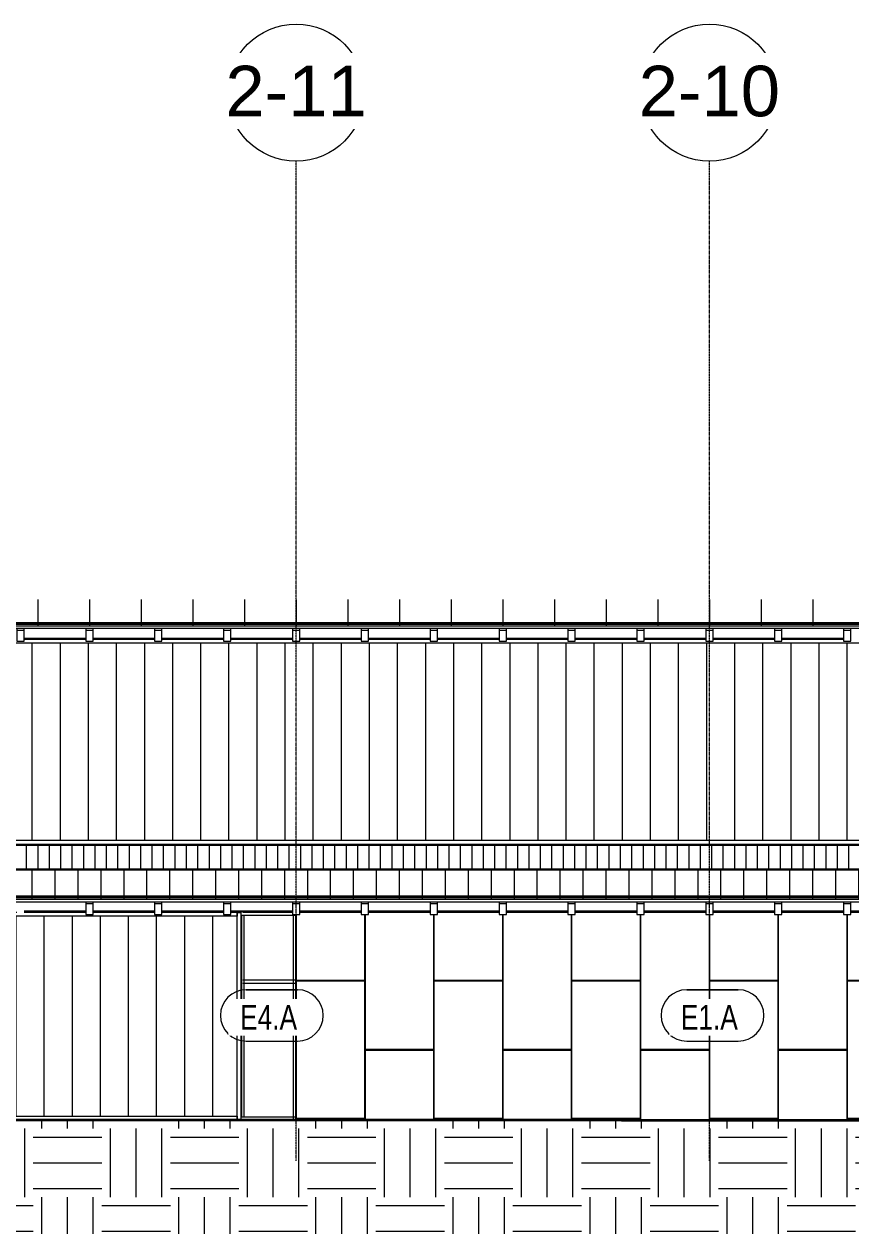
# Model space of a CAD drawing. Header units: inches. Extents: x 20207 to 40520, y -355 to 835.
# Drawn here: x 26247 to 26826, y -80 to 768 of the extents above; entities that cross this region are included whole.
import ezdxf

# ---------------------------------------------------------------- set-up
doc = ezdxf.new("R2010")
doc.units = ezdxf.units.IN
doc.header["$MEASUREMENT"] = 0
doc.linetypes.add('Grid Line 1_2_', pattern=[0.875, 0.5, -0.125, 0.125, -0.125])
for name, color, linetype, lineweight in [('A-FLOR-LEVL', 51, 'Continuous', 9), ('A-GLAZ-CWMG', 51, 'Continuous', 13), ('A-ROOF', 132, 'Continuous', 13), ('A-ROOF-PATT', 132, 'Continuous', 13), ('A-SITE-SWLK', 140, 'Continuous', 13), ('A-WALL', 113, 'Continuous', 13), ('A-WALL-IDEN', 211, 'Continuous', 9), ('A-WALL-PATT', 111, 'Continuous', 13), ('C-TOPO', 7, 'Continuous', 13), ('I-WALL', 2, 'Continuous', 13), ('S-BEAM', 12, 'Continuous', 13), ('S-GRID', 1, 'Continuous', 9), ('S-GRID-IDEN', 1, 'Continuous', 9)]:
    doc.layers.add(name, color=color, linetype=linetype, lineweight=lineweight)
doc.styles.add('Arial_1', font='arial.ttf', dxfattribs={"height": 35.407186})
doc.styles.add('Century Gothic', font='GOTHIC.TTF', dxfattribs={"width": 0.8, "height": 17.245342})
pattern_1 = [(0, (27645.49, 0), (48, 48), [48, -48]), (0, (27645.49, 18), (48, 48), [48, -48]), (0, (27645.49, 36), (48, 48), [48, -48]), (90, (27651.49, 42), (-48, 48), [48, -48]), (90, (27669.49, 42), (-48, 48), [48, -48]), (90, (27687.49, 42), (-48, 48), [48, -48])]

# ---------------------------------------------------------------- blocks, each defined once
blk = doc.blocks.new('Rectangular Mullion - Profile_Polycarbonate_Upper and left-1767982-Elevation - South')
at = {"layer": 'A-GLAZ-CWMG'}
for p, q in [((26278.39, 334.09), (22784.14, 334.09)), ((23228.08, 336.84), (23184.95, 336.84)), ((23276.33, 336.84), (23233.2, 336.84)), ((23324.58, 336.84), (23281.45, 336.84)), ((23372.83, 336.84), (23329.7, 336.84)), ((23421.08, 336.84), (23377.95, 336.84)), ((23469.33, 336.84), (23426.2, 336.84)), ((23517.58, 336.84), (23474.45, 336.84)), ((23565.83, 336.84), (23522.7, 336.84)), ((23614.08, 336.84), (23570.95, 336.84)), ((23662.33, 336.84), (23619.2, 336.84)), ((23710.58, 336.84), (23667.45, 336.84)), ((23758.83, 336.84), (23715.7, 336.84))]:
    blk.add_line(p, q, dxfattribs=at)
blk = doc.blocks.new('Rectangular Mullion - Profile_Polycarbonate_Lower-1767983-Elevation - South')
at = {"layer": 'A-GLAZ-CWMG'}
for p, q in [((22810.7, 196.09), (25684.08, 196.09)), ((22810.7, 193.34), (25684.08, 193.34))]:
    blk.add_line(p, q, dxfattribs=at)
blk = doc.blocks.new('Rectangular Mullion - Profile_Polycarbonate_Upper and left-1767610-Elevation - South')
at = {"layer": 'A-GLAZ-CWMG'}
for p, q in [((22944.02, 142.75), (22944.02, 145.5)), ((22986.83, 145.5), (22944.02, 145.5)), ((23035.08, 145.5), (22991.95, 145.5)), ((23083.33, 145.5), (23040.2, 145.5)), ((23131.58, 145.5), (23088.45, 145.5)), ((23179.83, 145.5), (23136.7, 145.5)), ((23228.08, 145.5), (23184.95, 145.5)), ((23276.33, 145.5), (23233.2, 145.5)), ((23324.58, 145.5), (23281.45, 145.5)), ((23334.08, 145.5), (23329.7, 145.5)), ((23334.08, 145.5), (23334.08, 142.75)), ((23334.08, 142.75), (22944.02, 142.75))]:
    blk.add_line(p, q, dxfattribs=at)
blk = doc.blocks.new('Rectangular Mullion - Profile_Polycarbonate_Lower-1767611-Elevation - South')
at = {"layer": 'A-GLAZ-CWMG'}
for p, q in [((22944.02, 0), (22944.02, 2.75)), ((22944.02, 2.75), (23334.08, 2.75)), ((23334.08, 2.75), (23334.08, 0))]:
    blk.add_line(p, q, dxfattribs=at)
blk = doc.blocks.new('Rectangular Mullion - Profile_Polycarbonate_right-1184085-Elevation - South')
at = {"layer": 'A-GLAZ-CWMG'}
for p, q in [((23334.08, 145.5), (23336.83, 145.5)), ((23334.08, 0), (23334.08, 145.5)), ((23336.83, 0), (23336.83, 145.5))]:
    blk.add_line(p, q, dxfattribs=at)
blk = doc.blocks.new('Rectangular Mullion - Exterior 2_ x 4_5_-1142359-Elevation - South')
at = {"layer": 'A-GLAZ-CWMG'}
for p, q in [((25110.27, 97), (25110.27, 0)), ((25112.27, 0), (25112.27, 97))]:
    blk.add_line(p, q, dxfattribs=at)
blk = doc.blocks.new('Rectangular Mullion - Exterior 2_ x 4_5_-1142360-Elevation - South')
at = {"layer": 'A-GLAZ-CWMG'}
for p, q in [((25110.27, 144.01), (25110.27, 97)), ((25112.27, 97), (25112.27, 144.01))]:
    blk.add_line(p, q, dxfattribs=at)
blk = doc.blocks.new('Rectangular Mullion - Exterior 2_ x 4_5_-V18-Elevation - South')
at = {"layer": 'A-GLAZ-CWMG'}
for p, q in [((25074.08, 143.5), (25076.08, 143.5)), ((25074.08, 143.5), (25074.08, 97)), ((25076.08, 97), (25076.08, 143.5))]:
    blk.add_line(p, q, dxfattribs=at)
blk = doc.blocks.new('Rectangular Mullion - Exterior 2_ x 4_5_-1142353-Elevation - South')
at = {"layer": 'A-GLAZ-CWMG'}
for p, q in [((25981.02, 97), (25981.02, 2)), ((25983.02, 2), (25983.02, 97)), ((25983.02, 2), (25981.02, 2))]:
    blk.add_line(p, q, dxfattribs=at)
blk = doc.blocks.new('Rectangular Mullion - Exterior 2_ x 4_5_-1060761-Elevation - South')
at = {"layer": 'A-GLAZ-CWMG'}
for p, q in [((25833.58, 145.5), (25798.83, 145.5)), ((25798.83, 143.5), (25836.02, 143.5)), ((25836.02, 144.01), (25836.02, 143.5))]:
    blk.add_line(p, q, dxfattribs=at)
blk = doc.blocks.new('Rectangular Mullion - Exterior 2_ x 4_5_-1060760-Elevation - South')
at = {"layer": 'A-GLAZ-CWMG'}
for q in [(25798.83, 2), (25836.02, 0)]:
    blk.add_line((25836.02, 2), q, dxfattribs=at)
blk = doc.blocks.new('Rectangular Mullion - Exterior 2_ x 4_5_-1140453-Elevation - South')
at = {"layer": 'A-GLAZ-CWMG'}
for p, q in [((25836.02, 98), (25798.83, 98)), ((25798.83, 96), (25836.02, 96)), ((25836.02, 98), (25836.02, 96))]:
    blk.add_line(p, q, dxfattribs=at)
blk = doc.blocks.new('Dimension Lumber - 5_5 x 7_5 Glulam-1730132-Elevation - South')
at = {"layer": 'S-BEAM'}
for p, q in [((22842.08, 152.74), (22842.08, 151.51)), ((22847.2, 151.51), (22847.2, 152.74)), ((22842.08, 151.51), (22842.08, 144.01)), ((22847.2, 151.51), (22842.08, 151.51)), ((22847.2, 144.01), (22847.2, 151.51)), ((22842.08, 144.01), (22847.2, 144.01))]:
    blk.add_line(p, q, dxfattribs=at)
blk = doc.blocks.new('Dimension Lumber - 5_5 x 7_5 Glulam-1730092-Elevation - South')
at = {"layer": 'S-BEAM'}
for p, q in [((26267.83, 344.34), (26267.83, 342.98)), ((26272.95, 342.98), (26267.83, 342.98)), ((26267.83, 342.98), (26267.83, 335.49)), ((26272.95, 342.98), (26272.95, 344.34)), ((26272.95, 335.49), (26272.95, 342.98)), ((26267.83, 335.49), (26272.95, 335.49))]:
    blk.add_line(p, q, dxfattribs=at)
blk = doc.blocks.new('Girt_C - 8_D-1732029-Elevation - South')
at = {"layer": 'S-BEAM'}
for p, q in [((23184.95, 146.42), (23228.08, 146.42)), ((23228.08, 145.94), (23184.95, 145.94)), ((23233.2, 146.42), (23276.33, 146.42)), ((23276.33, 145.94), (23233.2, 145.94)), ((23281.45, 146.42), (23324.58, 146.42)), ((23324.58, 145.94), (23281.45, 145.94)), ((23329.7, 146.42), (23372.83, 146.42)), ((23372.83, 145.94), (23329.7, 145.94)), ((23377.95, 146.42), (23421.08, 146.42)), ((23421.08, 145.94), (23377.95, 145.94)), ((23426.2, 146.42), (23469.33, 146.42)), ((23469.33, 145.94), (23426.2, 145.94)), ((23474.45, 146.42), (23517.58, 146.42)), ((23517.58, 145.94), (23474.45, 145.94)), ((23522.7, 146.42), (23565.83, 146.42)), ((23565.83, 145.94), (23522.7, 145.94)), ((23570.95, 146.42), (23614.08, 146.42)), ((23614.08, 145.94), (23570.95, 145.94)), ((23619.2, 146.42), (23662.33, 146.42)), ((23662.33, 145.94), (23619.2, 145.94)), ((23667.45, 146.42), (23710.58, 146.42)), ((23710.58, 145.94), (23667.45, 145.94)), ((23715.7, 146.42), (23758.83, 146.42)), ((23758.83, 145.94), (23715.7, 145.94)), ((23763.95, 146.42), (23807.08, 146.42)), ((23807.08, 145.94), (23763.95, 145.94)), ((23336.83, 142.44), (23337.08, 142.44)), ((23375.27, 142.44), (23375.52, 142.44))]:
    blk.add_line(p, q, dxfattribs=at)
blk = doc.blocks.new('Roofs 1 - Roofs 1-1982971-Elevation - South')
at = {"layer": 'A-ROOF'}
for p, q in [((22778.14, 157.08), (23930.39, 157.08)), ((23930.39, 156.37), (22778.14, 156.37)), ((23930.39, 155.66), (22778.14, 155.66))]:
    blk.add_line(p, q, dxfattribs=at)
blk = doc.blocks.new('Roofs 7 - Roofs 1-1987978-Elevation - South')
at = {"layer": 'A-ROOF'}
for p, q in [((22778.14, 348.67), (26284.7, 348.67)), ((26284.7, 347.96), (22778.14, 347.96)), ((26284.7, 347.26), (22778.14, 347.26))]:
    blk.add_line(p, q, dxfattribs=at)
blk = doc.blocks.new('Grid - Grid Head - Circle-14747-Elevation - South')
at = {"layer": 'S-GRID-IDEN'}
blk.add_circle((23085.89, 719.89), 48, dxfattribs=at)
blk = doc.blocks.new('Wall Tag - 1_4_-1369832-Elevation - South')
at = {"layer": 'A-WALL-IDEN', "color": 153}
for p, q in [((24643.13, 90.59), (24679.13, 90.59)), ((24679.13, 90.59), (24643.13, 90.59)), ((24643.13, 54.59), (24679.13, 54.59)), ((24643.13, 54.59), (24679.13, 54.59))]:
    blk.add_line(p, q, dxfattribs=at)
for centre, start, end in [((24643.13, 72.59), 90, 270), ((24643.13, 72.59), 90, 270), ((24679.13, 72.59), 270, 90), ((24679.13, 72.59), 270, 90)]:
    blk.add_arc(centre, 18, start, end, dxfattribs=at)

msp = doc.modelspace()

# ---------------------------------------------------------------- hatches: boundary and pattern name
at = {"layer": 'A-ROOF-PATT', "lineweight": 9}
h = msp.add_hatch(dxfattribs=at)
h.set_pattern_fill('FP_15', color=8, style=0, pattern_type=2)
h.set_pattern_definition([(90, (3060.47, 1279.445), (-36.188, 2e-15), [])])
h.paths.add_polyline_path([(25839.84, 346.34), (29346.6, 346.34), (29346.6, 347.26), (25840.35, 347.26), (25840.35, 348.67), (29346.6, 348.67), (29346.6, 364.69), (25839.84, 364.69), (25839.84, 347.96)], flags=0)
h = msp.add_hatch(dxfattribs=at)
h.set_pattern_fill('FP_14', color=8, style=0, pattern_type=2)
h.set_pattern_definition([(90, (3062.504, 1105.644), (-16.082, 1e-15), [])])
h.paths.add_polyline_path([(27171.44, 154.27), (27330.1, 154.27), (27330.1, 154.75), (29019.1, 154.75), (29019.1, 154.27), (29356.6, 154.27), (29356.6, 154.88), (29019.22, 154.88), (29019.22, 156.3), (29356.6, 156.3), (29356.6, 157.35), (29334.85, 157.35), (29334.85, 158.5), (28746.28, 158.5), (28746.28, 175.22), (25873.35, 175.22), (25873.35, 157.37), (25840.35, 157.37), (25840.35, 157.08), (26992.6, 157.08), (26992.6, 156.3), (27330.1, 156.3), (27330.1, 154.88), (26992.6, 154.88), (26992.6, 155.66), (25840.35, 155.66), (25840.35, 154.75), (26992.6, 154.75), (26992.6, 154.27), (27162.67, 154.27)], flags=0)
h.paths.add_polyline_path([(29018.85, 155.66), (27330.35, 155.66), (27330.35, 157.08), (29018.85, 157.08), (29018.85, 156.3)], flags=0)
h.paths.add_polyline_path([(27199.91, 157.5), (27195.16, 157.5), (27195.16, 161), (27199.91, 161)], flags=0)
at = {"layer": 'A-WALL-PATT', "lineweight": 9}
h = msp.add_hatch(dxfattribs=at)
h.set_pattern_fill('FP_19', color=8, style=0, pattern_type=2)
h.set_pattern_definition([(90, (29343.345, 0), (-19.685, 1e-15), [])])
h.paths.add_polyline_path([(25872.91, 196.09), (28746.28, 196.09), (28746.28, 239.46), (28744.78, 239.5), (28745.28, 240), (28745.35, 243.5), (29332.1, 243.5), (29332.16, 248.36), (29340.6, 248.36), (29340.6, 334.09), (25846.35, 334.09), (25846.35, 243.5), (25873.91, 243.5), (25873.91, 240), (25874.36, 239.46), (25872.91, 239.46), (25872.91, 232.77)], flags=0)
h = msp.add_hatch(dxfattribs=at)
h.set_pattern_fill('FP_25', color=8, style=0, pattern_type=2)
h.set_pattern_definition([(90, (29336.836, 0), (-8, 5e-16), [])])
h.paths.add_polyline_path([(28746.28, 176), (28746.28, 192.49), (25872.91, 192.49), (25872.91, 176), (28724.3, 176)], flags=0)
h = msp.add_hatch(dxfattribs=at)
h.set_pattern_fill('FP_17', color=8, style=0, pattern_type=2)
h.set_pattern_definition([(0, (26437.72, 1.12), (-193, 193), [48, -145]), (90, (26437.72, 1.12), (-193, 1e-14), [96, -97]), (180, (26485.72, 97.12), (-193, 193), [48, -145]), (90, (26485.72, 1.12), (-193, 1e-14), [96, -97]), (180, (26485.72, 97.62), (-193, 193), [48, -145]), (90, (26485.72, 97.62), (-193, 1e-14), [96, -97]), (0, (26437.72, 193.62), (-193, 193), [48, -145]), (90, (26437.72, 97.62), (-193, 1e-14), [96, -97]), (0, (26485.97, 48.88), (-193, 193), [48, -145]), (90, (26485.97, 0.75), (-193, 1e-14), [48.125, -144.875]), (90, (26533.97, 0.75), (-193, 1e-14), [48.125, -144.875]), (0, (26485.97, 145.38), (-193, 193), [48, -145]), (90, (26485.97, 49.38), (-193, 1e-14), [96, -97]), (180, (26533.97, 49.38), (-193, 193), [48, -145]), (90, (26533.97, 49.38), (-193, 1e-14), [96, -97]), (90, (26485.97, 145.88), (-193, 1e-14), [48, -145]), (180, (26533.97, 145.88), (-193, 193), [48, -145]), (90, (26533.97, 145.88), (-193, 1e-14), [48, -145]), (0, (26534.22, 1.12), (-193, 193), [48, -145]), (90, (26534.22, 1.12), (-193, 1e-14), [96, -97]), (180, (26582.22, 97.12), (-193, 193), [48, -145]), (90, (26582.22, 1.12), (-193, 1e-14), [96, -97]), (180, (26582.22, 97.62), (-193, 193), [48, -145]), (90, (26582.22, 97.62), (-193, 1e-14), [96, -97]), (0, (26534.22, 193.62), (-193, 193), [48, -145]), (90, (26534.22, 97.62), (-193, 1e-14), [96, -97]), (0, (26582.47, 48.88), (-193, 193), [48, -145]), (90, (26582.47, 0.75), (-193, 1e-14), [48.125, -144.875]), (90, (26630.47, 0.75), (-193, 1e-14), [48.125, -144.875]), (0, (26582.47, 145.38), (-193, 193), [48, -145]), (90, (26582.47, 49.38), (-193, 1e-14), [96, -97]), (180, (26630.47, 49.38), (-193, 193), [48, -145]), (90, (26630.47, 49.38), (-193, 1e-14), [96, -97]), (90, (26582.47, 145.88), (-193, 1e-14), [48, -145]), (180, (26630.47, 145.88), (-193, 193), [48, -145]), (90, (26630.47, 145.88), (-193, 1e-14), [48, -145])])
h.paths.add_polyline_path([(26437.72, 0), (27016.47, 0), (27016.47, 143.01), (27014.03, 143.01), (27014.03, 145.5), (26970.91, 145.5), (26970.91, 144.01), (26965.78, 144.01), (26965.78, 145.5), (26922.66, 145.5), (26922.66, 144.01), (26917.53, 144.01), (26917.53, 145.5), (26874.41, 145.5), (26874.41, 144.01), (26869.28, 144.01), (26869.28, 145.5), (26826.16, 145.5), (26826.16, 144.01), (26821.03, 144.01), (26821.03, 145.5), (26777.91, 145.5), (26777.91, 144.01), (26772.78, 144.01), (26772.78, 145.5), (26729.66, 145.5), (26729.66, 144.01), (26724.53, 144.01), (26724.53, 145.5), (26681.41, 145.5), (26681.41, 144.01), (26676.28, 144.01), (26676.28, 145.5), (26633.16, 145.5), (26633.16, 144.01), (26628.03, 144.01), (26628.03, 145.5), (26584.91, 145.5), (26584.91, 144.01), (26579.78, 144.01), (26579.78, 145.5), (26536.66, 145.5), (26536.66, 144.01), (26531.53, 144.01), (26531.53, 145.5), (26488.41, 145.5), (26488.41, 144.01), (26483.28, 144.01), (26483.28, 145.5), (26440.16, 145.5), (26440.16, 144.01), (26437.72, 144.01), (26437.72, 76.53)], flags=0)
h = msp.add_hatch(dxfattribs=at)
h.set_pattern_fill('FP_20', color=8, style=0, pattern_type=2)
h.set_pattern_definition([(90, (26418.655, 0), (-19.685, 1e-15), [])])
h.paths.add_polyline_path([(26006.22, 2.75), (26396.28, 2.75), (26396.28, 142.75), (26006.22, 142.75), (26006.22, 76.53)], flags=0)
at = {"layer": 'C-TOPO', "lineweight": 9}
h = msp.add_hatch(dxfattribs=at)
h.set_pattern_fill('FP_11', color=8, style=0, pattern_type=2)
h.set_pattern_definition(pattern_1)
h.paths.add_polyline_path([(26665.5, -79.71), (26665.5, 0), (25945.22, 0), (25945.22, -79.71), (26618.73, -79.71)], flags=0)
h = msp.add_hatch(dxfattribs=at)
h.set_pattern_fill('FP_11', color=8, style=0, pattern_type=2)
h.set_pattern_definition(pattern_1)
h.paths.add_polyline_path([(29285.78, -79.71), (29347.1, -79.71), (29347.1, 0), (26665.5, 0), (26665.5, -79.71), (29224.99, -79.71)], flags=0)

# ---------------------------------------------------------------- linework, layer by layer
at = {"layer": 'A-FLOR-LEVL', "linetype": 'Grid Line 1_2_'}
msp.add_line((25041.38, 0), (30382.74, 0), dxfattribs=at)
at = {"layer": 'A-ROOF'}
for p, q in [((25839.84, 346.34), (29346.6, 346.34)), ((29346.6, 344.34), (25839.84, 344.34)), ((25873.35, 175.22), (28746.28, 175.22)), ((25840.35, 154.75), (26992.6, 154.75)), ((26992.6, 152.74), (25840.35, 152.74))]:
    msp.add_line(p, q, dxfattribs=at)
at = {"layer": 'A-SITE-SWLK'}
msp.add_line((26663.06, 0), (26665.5, 0), dxfattribs=at)
at = {"layer": 'A-WALL'}
for p, q in [((28746.28, 192.49), (25872.91, 192.49)), ((25872.91, 176), (28746.28, 176)), ((26483.28, 145.5), (26440.16, 145.5)), ((26531.53, 145.5), (26488.41, 145.5)), ((26579.78, 145.5), (26536.66, 145.5)), ((26628.03, 145.5), (26584.91, 145.5)), ((26676.28, 145.5), (26633.16, 145.5)), ((26724.53, 145.5), (26681.41, 145.5)), ((26772.78, 145.5), (26729.66, 145.5)), ((26821.03, 145.5), (26777.91, 145.5)), ((26869.28, 145.5), (26826.16, 145.5)), ((26437.72, 144.01), (26437.72, 0))]:
    msp.add_line(p, q, dxfattribs=at)
at = {"layer": 'C-TOPO', "lineweight": 35}
for p, q in [((26665.5, 0), (26162.52, 0)), ((26665.5, 0), (26670.06, 0)), ((26670.06, 0), (26670.91, 0)), ((26670.91, 0), (26702.78, 0)), ((26702.78, 0), (26708.62, 0)), ((26708.62, 0), (26733.84, 0)), ((26733.84, 0), (26742.82, 0)), ((26742.82, 0), (26763.82, 0)), ((26763.82, 0), (26917.56, 0))]:
    msp.add_line(p, q, dxfattribs=at)
at = {"layer": 'C-TOPO'}
for p, q in [((26665.5, 0), (26162.52, 0)), ((26665.5, 0), (26670.06, 0)), ((26670.06, 0), (26670.91, 0)), ((26670.91, 0), (26702.78, 0)), ((26702.78, 0), (26708.62, 0)), ((26733.84, 0), (26708.62, 0)), ((26733.84, 0), (26742.82, 0)), ((26742.82, 0), (26763.82, 0)), ((26763.82, 0), (26917.56, 0))]:
    msp.add_line(p, q, dxfattribs=at)
at = {"layer": 'I-WALL'}
for p, q in [((26247.16, 337.62), (26290.28, 337.62)), ((26295.41, 337.62), (26338.53, 337.62)), ((26343.66, 337.62), (26386.78, 337.62)), ((26391.91, 337.62), (26435.03, 337.62)), ((26440.16, 337.62), (26483.28, 337.62)), ((26488.41, 337.62), (26531.53, 337.62)), ((26536.66, 337.62), (26579.78, 337.62)), ((26584.91, 337.62), (26628.03, 337.62)), ((26633.16, 337.62), (26676.28, 337.62)), ((26681.41, 337.62), (26724.53, 337.62)), ((26729.66, 337.62), (26772.78, 337.62)), ((26777.91, 337.62), (26821.03, 337.62)), ((26247.16, 146.5), (26290.28, 146.5)), ((26295.41, 146.5), (26338.53, 146.5)), ((26343.66, 146.5), (26386.78, 146.5)), ((26391.91, 146.5), (26435.03, 146.5)), ((26440.16, 146.5), (26483.28, 146.5)), ((26488.41, 146.5), (26531.53, 146.5)), ((26536.66, 146.5), (26579.78, 146.5)), ((26584.91, 146.5), (26628.03, 146.5)), ((26633.16, 146.5), (26676.28, 146.5)), ((26681.41, 146.5), (26724.53, 146.5)), ((26729.66, 146.5), (26772.78, 146.5)), ((26777.91, 146.5), (26821.03, 146.5)), ((26826.16, 146.5), (26869.28, 146.5))]:
    msp.add_line(p, q, dxfattribs=at)
at = {"layer": 'S-GRID', "linetype": 'Grid Line 1_2_'}
for p, q in [((26437.6, -28.56), (26437.6, 671.89)), ((26437.6, -28.56), (26437.6, 671.89)), ((26727.1, -28.56), (26727.1, 671.89)), ((26727.1, -28.56), (26727.1, 671.89))]:
    msp.add_line(p, q, dxfattribs=at)

# ---------------------------------------------------------------- block references
at = {"layer": 'A-GLAZ-CWMG'}
for name, p in [('Rectangular Mullion - Profile_Polycarbonate_Upper and left-1767982-Elevation - South', (3062.21, 0)), ('Rectangular Mullion - Profile_Polycarbonate_Lower-1767983-Elevation - South', (3062.21, 0)), ('Rectangular Mullion - Profile_Polycarbonate_Upper and left-1767610-Elevation - South', (3062.21, 0)), ('Rectangular Mullion - Profile_Polycarbonate_right-1184085-Elevation - South', (3062.21, 0)), ('Rectangular Mullion - Exterior 2_ x 4_5_-1060761-Elevation - South', (601.46, 0)), ('Rectangular Mullion - Exterior 2_ x 4_5_-V18-Elevation - South', (1325.21, 0)), ('Rectangular Mullion - Exterior 2_ x 4_5_-1142360-Elevation - South', (1325.21, 0)), ('Rectangular Mullion - Exterior 2_ x 4_5_-1142353-Elevation - South', (418.27, 0)), ('Rectangular Mullion - Exterior 2_ x 4_5_-1140453-Elevation - South', (601.46, 0)), ('Rectangular Mullion - Exterior 2_ x 4_5_-1142359-Elevation - South', (1325.21, 0)), ('Rectangular Mullion - Profile_Polycarbonate_Lower-1767611-Elevation - South', (3062.21, 0)), ('Rectangular Mullion - Exterior 2_ x 4_5_-1060760-Elevation - South', (601.46, 0))]:
    msp.add_blockref(name, p, dxfattribs=at)
at = {"layer": 'A-ROOF'}
for name in ['Roofs 7 - Roofs 1-1987978-Elevation - South', 'Roofs 1 - Roofs 1-1982971-Elevation - South']:
    msp.add_blockref(name, (3062.21, 0), dxfattribs=at)
at = {"layer": 'A-WALL-IDEN', "color": 153}
for p in [(1759.46, 0.75), (2068.17, 0.75)]:
    msp.add_blockref('Wall Tag - 1_4_-1369832-Elevation - South', p, dxfattribs=at)
at = {"layer": 'S-BEAM'}
for name, p in [('Dimension Lumber - 5_5 x 7_5 Glulam-1730092-Elevation - South', (-25.79, 0)), ('Dimension Lumber - 5_5 x 7_5 Glulam-1730092-Elevation - South', (22.46, 0)), ('Dimension Lumber - 5_5 x 7_5 Glulam-1730092-Elevation - South', (70.71, 0)), ('Dimension Lumber - 5_5 x 7_5 Glulam-1730092-Elevation - South', (118.96, 0)), ('Dimension Lumber - 5_5 x 7_5 Glulam-1730092-Elevation - South', (167.21, 0)), ('Dimension Lumber - 5_5 x 7_5 Glulam-1730092-Elevation - South', (215.46, 0)), ('Dimension Lumber - 5_5 x 7_5 Glulam-1730092-Elevation - South', (263.71, 0)), ('Dimension Lumber - 5_5 x 7_5 Glulam-1730092-Elevation - South', (311.96, 0)), ('Dimension Lumber - 5_5 x 7_5 Glulam-1730092-Elevation - South', (360.21, 0)), ('Dimension Lumber - 5_5 x 7_5 Glulam-1730092-Elevation - South', (408.46, 0)), ('Dimension Lumber - 5_5 x 7_5 Glulam-1730092-Elevation - South', (456.71, 0)), ('Dimension Lumber - 5_5 x 7_5 Glulam-1730092-Elevation - South', (504.96, 0)), ('Dimension Lumber - 5_5 x 7_5 Glulam-1730092-Elevation - South', (553.21, 0)), ('Dimension Lumber - 5_5 x 7_5 Glulam-1730132-Elevation - South', (3448.21, 0)), ('Dimension Lumber - 5_5 x 7_5 Glulam-1730132-Elevation - South', (3496.46, 0)), ('Dimension Lumber - 5_5 x 7_5 Glulam-1730132-Elevation - South', (3544.71, 0)), ('Dimension Lumber - 5_5 x 7_5 Glulam-1730132-Elevation - South', (3592.96, 0)), ('Dimension Lumber - 5_5 x 7_5 Glulam-1730132-Elevation - South', (3641.21, 0)), ('Dimension Lumber - 5_5 x 7_5 Glulam-1730132-Elevation - South', (3689.46, 0)), ('Dimension Lumber - 5_5 x 7_5 Glulam-1730132-Elevation - South', (3737.71, 0)), ('Dimension Lumber - 5_5 x 7_5 Glulam-1730132-Elevation - South', (3785.96, 0)), ('Dimension Lumber - 5_5 x 7_5 Glulam-1730132-Elevation - South', (3834.21, 0)), ('Dimension Lumber - 5_5 x 7_5 Glulam-1730132-Elevation - South', (3882.46, 0)), ('Dimension Lumber - 5_5 x 7_5 Glulam-1730132-Elevation - South', (3930.71, 0)), ('Dimension Lumber - 5_5 x 7_5 Glulam-1730132-Elevation - South', (3978.96, 0)), ('Girt_C - 8_D-1732029-Elevation - South', (3062.21, 0))]:
    msp.add_blockref(name, p, dxfattribs=at)
at = {"layer": 'S-GRID-IDEN'}
for p in [(3351.71, 0), (3641.21, 0)]:
    msp.add_blockref('Grid - Grid Head - Circle-14747-Elevation - South', p, dxfattribs=at)

# ---------------------------------------------------------------- next in the draw order: texts
at = {"layer": 'A-WALL-IDEN', "char_height": 17.245, "width": 47.52, "attachment_point": 2, "line_spacing_factor": 0.984117, "style": 'Century Gothic', "bg_fill": 3, "box_fill_scale": 1.25, "bg_fill_color": 0, "bg_fill_transparency": 0}
for s, insert in [('E4.A', (26418.32, 80.62)), ('E1.A', (26727.04, 80.62))]:
    msp.add_mtext(s, dxfattribs=dict(at, insert=insert))
at = {"layer": 'S-GRID-IDEN', "char_height": 35.407, "width": 117.936, "attachment_point": 2, "line_spacing_factor": 0.938532, "style": 'Arial_1', "bg_fill": 3, "box_fill_scale": 1.25, "bg_fill_color": 0, "bg_fill_transparency": 0}
for s, insert in [('1-11', (26437.59, 738.77)), ('1-10', (26727.09, 738.77))]:
    msp.add_mtext(s, dxfattribs=dict(at, insert=insert))

# ---------------------------------------------------------------- next in the draw order: block references
at = {"layer": 'S-GRID-IDEN'}
for p in [(3351.71, 0), (3641.21, 0)]:
    msp.add_blockref('Grid - Grid Head - Circle-14747-Elevation - South', p, dxfattribs=at)

# ---------------------------------------------------------------- next in the draw order: texts
at = {"layer": 'S-GRID-IDEN', "char_height": 35.407, "width": 117.936, "attachment_point": 2, "line_spacing_factor": 0.938532, "style": 'Arial_1', "bg_fill": 3, "box_fill_scale": 1.25, "bg_fill_color": 0, "bg_fill_transparency": 0}
for s, insert in [('2-11', (26437.59, 738.77)), ('2-10', (26727.09, 738.77))]:
    msp.add_mtext(s, dxfattribs=dict(at, insert=insert))

doc.saveas('drawing.dxf')
